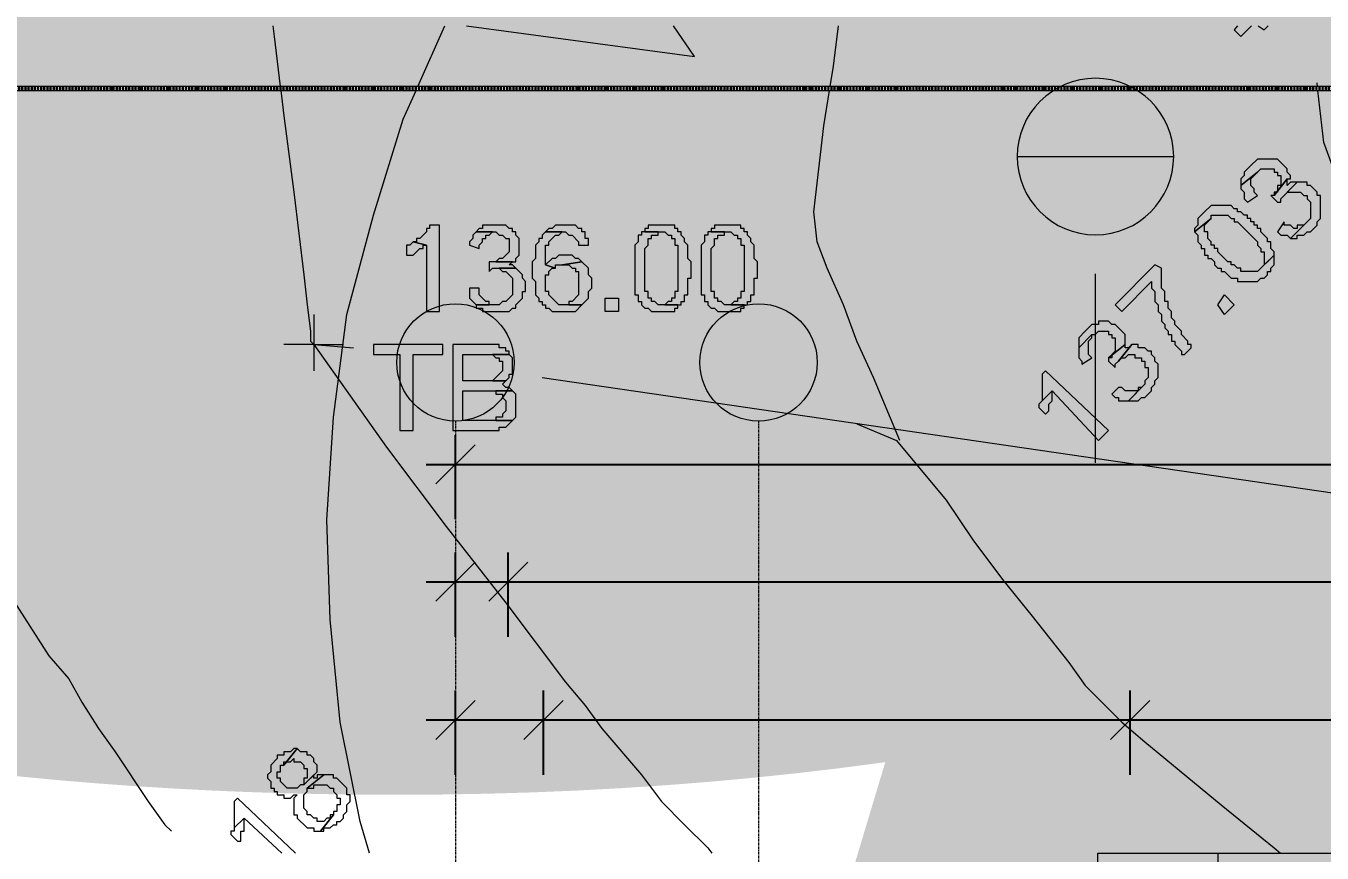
# Model space of a CAD drawing. Header units: millimetres. Extents: x -3370 to 37592, y -25802 to 13127.
# Drawn here: x 6388 to 13015, y 8898 to 13127 of the extents above; entities that cross this region are included whole.
import ezdxf

# ---------------------------------------------------------------- set-up
doc = ezdxf.new("R2010")
doc.units = ezdxf.units.MM
doc.linetypes.add('Boundary', pattern=[16, 10, -3, 0, -3])
doc.linetypes.add('Grid Line', pattern=[22.225, 12.7, -3.175, 3.175, -3.175])
for name, color, linetype, lineweight in [('2 Hoop survey', 8, 'Continuous', 9), ('A-ANNO-DIMS', 211, 'Continuous', 9), ('A-FLOR-HRAL', 11, 'Continuous', 9), ('A-WALL', 113, 'Continuous', 18), ('C-PROP-LINE', 91, 'Boundary', 70), ('G-ANNO-SYMB', 111, 'Continuous', 9), ('S-GRID', 1, 'Continuous', 9), ('S-GRID-IDEN', 1, 'Continuous', 9), ('默认', 18, 'Continuous', 9)]:
    doc.layers.add(name, color=color, linetype=linetype, lineweight=lineweight)
doc.styles.add('Avenir_1', font='', dxfattribs={"width": 0.8, "height": 200})
doc.styles.get('Avenir_1').set_extended_font_data('Avenir')
doc.dimstyles.new('Choo_2mm_Diagonal_Tick', dxfattribs={"dimscale": 304.8, "dimtxt": 282.499429, "dimasz": 0.656168, "dimexe": 0.492126, "dimexo": 0.0625, "dimgap": 0.164042, "dimtad": 1, "dimdsep": 46, "dimtxsty": 'Avenir_1', "dimblk1": 'OBLIQUE', "dimblk2": 'OBLIQUE', "dimsah": 1, "dimcen": 0.09, "dimdle": 0.492126, "dimazin": 3, "dimtfac": 1, "dimtdec": 4, "dimtix": 1, "dimtmove": 0, "dimatfit": 3, "dimtvp": 1, "dimtolj": 1})

# ---------------------------------------------------------------- blocks, each defined once
blk = doc.blocks.new('栏杆扶手 - 栏杆扶手-1406236-Lower Ground Floor')
at = {"layer": 'A-FLOR-HRAL'}
for p, q in [((7092.3, 12817.6), (4644, 12817.6)), ((4644, 12797.6), (7092.3, 12797.6)), ((7092.3, 12797.6), (7092.3, 12817.6)), ((7725.8, 12817.6), (7092.3, 12817.6)), ((7092.3, 12797.6), (7725.8, 12797.6)), ((7725.8, 12797.6), (7725.8, 12817.6)), ((10372.9, 12817.6), (7725.8, 12817.6)), ((7725.8, 12797.6), (10372.9, 12797.6)), ((10372.9, 12797.6), (10372.9, 12817.6)), ((10553.4, 12817.6), (10372.9, 12817.6)), ((10372.9, 12797.6), (10553.4, 12797.6)), ((10553.4, 12797.6), (10553.4, 12817.6)), ((10747.3, 12817.6), (10553.4, 12817.6)), ((10553.4, 12797.6), (10747.3, 12797.6)), ((10747.3, 12797.6), (10747.3, 12817.6)), ((11282.9, 12817.6), (10747.3, 12817.6)), ((10747.3, 12797.6), (11282.9, 12797.6)), ((13005.7, 12817.6), (11383.3, 12817.6)), ((11383.3, 12797.6), (13005.7, 12797.6)), ((13005.7, 12797.6), (13005.7, 12817.6)), ((14071.1, 12817.6), (13005.7, 12817.6)), ((13005.7, 12797.6), (14071.1, 12797.6))]:
    blk.add_line(p, q, dxfattribs=at)
at = {"layer": 'A-FLOR-HRAL', "lineweight": 18}
for p, q in [((11282.9, 12817.6), (11282.9, 12797.6)), ((11383.3, 12817.6), (11282.9, 12817.6)), ((11282.9, 12797.6), (11383.3, 12797.6)), ((11383.3, 12797.6), (11383.3, 12817.6))]:
    blk.add_line(p, q, dxfattribs=at)
blk = doc.blocks.new('2 Hoop survey-1260670-Lower Ground Floor')
at = {"layer": '默认', "color": 9}
for p, q in [((56821.7, 23006.5), (56960.5, 23316.3)), ((61422.1, 23006.5), (61420, 23025.4)), ((56289.5, 21840.1), (56289.5, 21552.3)), ((56289.5, 21687.7), (56137.1, 21687.7)), ((56289.5, 21687.7), (56441.9, 21687.7)), ((56289.5, 21687.7), (56492.7, 21670.8)), ((57457.8, 21518.4), (64772.6, 20451.6)), ((56196.3, 19087.3), (55900, 19368))]:
    blk.add_line(p, q, dxfattribs=at)
at = {"layer": '默认', "color": 9, "flags": 128}
for points in [[(56079.7, 23316.3), (56086.3, 23262.4), (56118.3, 23006.5)], [(57070.8, 23316.3), (58236.7, 23160.8), (58128.9, 23316.3)], [(58930.6, 23006.5), (58947.9, 23110), (58972.1, 23316.3)], [(61012.7, 23316.3), (60996.7, 23296.3), (61030.5, 23262.4), (61084.4, 23316.3)], [(61119.1, 23316.3), (61149.1, 23296.3), (61169.1, 23316.3)], [(53046.1, 22986.5), (53546.4, 22195.7), (54020.5, 21501.5), (54477.7, 20807.2), (54934.9, 20096.1), (55036.5, 19977.5), (55104.2, 19859), (55188.9, 19723.6), (55273.5, 19605), (55442.8, 19351), (55527.5, 19232.5), (55561.4, 19198.6)], [(56120.8, 22986.5), (56137.1, 22856), (56187.9, 22466.6), (56238.7, 22043.3), (56255.6, 21890.9), (56272.5, 21755.4), (56272.5, 21704.6), (56289.5, 21687.7), (56662, 21162.8), (56966.8, 20756.4), (57271.5, 20367), (57576.3, 19960.6), (57677.9, 19842.1), (57762.6, 19723.6), (57965.8, 19486.5), (58067.4, 19351), (58185.9, 19232.5), (58304.4, 19114), (58324.4, 19087.3)], [(56575.2, 19087.3), (56526.5, 19249.4), (56424.9, 19757.4), (56374.1, 20282.3), (56357.2, 20790.3), (56391.1, 21315.2), (56458.8, 21840.1), (56594.2, 22348.1), (56746.6, 22839.1), (56812.7, 22986.5)], [(59286.5, 21196.7), (59151, 21518.4), (59066.4, 21704.6), (58998.6, 21890.9), (58914, 22077.2), (58863.2, 22212.6), (58846.3, 22365), (58897.1, 22805.3), (58927.3, 22986.5)], [(62283.5, 20705.6), (62080.3, 21213.6), (61928, 21586.1), (61775.6, 21941.7), (61623.2, 22314.2), (61555.4, 22466.6), (61504.6, 22585.1), (61453.8, 22720.6), (61424.3, 22986.5)], [(59066.4, 21281.3), (59269.6, 21196.7), (59523.6, 20891.9), (59659, 20688.7), (59811.4, 20485.5), (59963.8, 20299.3), (60150.1, 20062.2), (60234.7, 19943.7), (60319.4, 19859), (60421, 19757.4), (60539.5, 19655.8), (60928.9, 19334.1), (61199.9, 19114), (61232.7, 19087.3)], [(55900, 19368), (55883.1, 19351), (55883.1, 19215.6), (55933.9, 19266.4), (56125.8, 19087.3)]]:
    blk.add_lwpolyline(points, dxfattribs=at)
at = {"layer": '默认', "color": 9}
for points in [[(61081.3, 22602.1), (61047.5, 22568.2), (61047.5, 22551.3), (61030.5, 22534.3), (61030.5, 22500.5), (61115.2, 22568.2), (61132.1, 22585.1), (61199.9, 22585.1), (61199.9, 22568.2), (61216.8, 22568.2), (61216.8, 22551.3), (61233.7, 22551.3), (61233.7, 22500.5), (61216.8, 22500.5), (61216.8, 22466.6), (61199.9, 22466.6), (61199.9, 22449.7), (61267.6, 22534.3), (61284.5, 22534.3), (61284.5, 22551.3), (61267.6, 22568.2), (61267.6, 22585.1), (61216.8, 22635.9), (61115.2, 22635.9)], [(61030.5, 22500.5), (61030.5, 22483.5), (61047.5, 22466.6), (61047.5, 22432.7), (61064.4, 22415.8), (61115.2, 22449.7), (61098.3, 22466.6), (61098.3, 22483.5), (61081.3, 22500.5), (61081.3, 22534.3), (61115.2, 22568.2)], [(61182.9, 22449.7), (61216.8, 22415.8), (61233.7, 22415.8), (61233.7, 22432.7), (61318.4, 22517.4), (61284.5, 22517.4), (61267.6, 22500.5), (61267.6, 22534.3), (61199.9, 22449.7)], [(61318.4, 22517.4), (61267.6, 22466.6), (61335.3, 22466.6), (61352.3, 22449.7), (61369.2, 22449.7), (61369.2, 22432.7), (61386.1, 22415.8), (61386.1, 22331.1), (61284.5, 22229.5), (61318.4, 22229.5), (61318.4, 22246.5), (61352.3, 22246.5), (61369.2, 22263.4), (61386.1, 22263.4), (61420, 22297.3), (61420, 22314.2), (61436.9, 22331.1), (61436.9, 22449.7), (61420, 22449.7), (61420, 22466.6), (61386.1, 22500.5), (61369.2, 22500.5), (61369.2, 22517.4)], [(60844.3, 22365), (60810.4, 22331.1), (60810.4, 22297.3), (60793.5, 22280.3), (60793.5, 22263.4), (60878.1, 22331.1), (60878.1, 22348.1), (60962.8, 22348.1), (60979.7, 22331.1), (60996.7, 22331.1), (60996.7, 22314.2), (61013.6, 22314.2), (61115.2, 22212.6), (61115.2, 22195.7), (61132.1, 22178.8), (61132.1, 22161.8), (61149.1, 22161.8), (61149.1, 22094.1), (61199.9, 22144.9), (61199.9, 22161.8), (61182.9, 22178.8), (61182.9, 22212.6), (61166, 22212.6), (61166, 22229.5), (61132.1, 22263.4), (61132.1, 22280.3), (61115.2, 22280.3), (61115.2, 22297.3), (61098.3, 22297.3), (61098.3, 22314.2), (61081.3, 22314.2), (61081.3, 22331.1), (61064.4, 22331.1), (61064.4, 22348.1), (61047.5, 22348.1), (61030.5, 22365), (61013.6, 22365), (61013.6, 22381.9), (60996.7, 22381.9), (60979.7, 22398.9), (60878.1, 22398.9)], [(56932.9, 22297.3), (56882.1, 22297.3), (56882.1, 22280.3), (56865.2, 22280.3), (56865.2, 22263.4), (56831.3, 22229.5), (56814.4, 22229.5), (56814.4, 22212.6), (56797.4, 22212.6), (56865.2, 22195.7), (56865.2, 21857), (56932.9, 21857)], [(57220.7, 22297.3), (57153, 22297.3), (57153, 22280.3), (57136.1, 22280.3), (57119.2, 22263.4), (57220.7, 22263.4), (57237.7, 22246.5), (57254.6, 22246.5), (57271.5, 22229.5), (57288.5, 22229.5), (57288.5, 22161.8), (57254.6, 22128), (57237.7, 22128), (57220.7, 22111), (57322.3, 22111), (57322.3, 22128), (57339.3, 22144.9), (57339.3, 22229.5), (57322.3, 22246.5), (57322.3, 22263.4), (57305.4, 22263.4), (57305.4, 22280.3), (57288.5, 22280.3), (57271.5, 22297.3)], [(57576.3, 22297.3), (57525.5, 22297.3), (57508.6, 22280.3), (57491.7, 22280.3), (57474.7, 22263.4), (57576.3, 22263.4), (57593.3, 22246.5), (57610.2, 22246.5), (57644.1, 22212.6), (57644.1, 22195.7), (57694.9, 22195.7), (57694.9, 22229.5), (57677.9, 22229.5), (57677.9, 22263.4), (57661, 22263.4), (57661, 22280.3), (57644.1, 22280.3), (57627.1, 22297.3)], [(58067.4, 22297.3), (57999.6, 22297.3), (57999.6, 22280.3), (57982.7, 22280.3), (57982.7, 22263.4), (58084.3, 22263.4), (58101.2, 22246.5), (58118.2, 22246.5), (58118.2, 22229.5), (58135.1, 22229.5), (58135.1, 22195.7), (58152, 22195.7), (58152, 21958.6), (58135.1, 21958.6), (58135.1, 21924.8), (58118.2, 21924.8), (58118.2, 21907.8), (58101.2, 21907.8), (58084.3, 21890.9), (58169, 21890.9), (58169, 21907.8), (58185.9, 21907.8), (58185.9, 21941.7), (58202.8, 21941.7), (58202.8, 22026.4), (58219.8, 22026.4), (58219.8, 22111), (58202.8, 22128), (58202.8, 22195.7), (58185.9, 22212.6), (58185.9, 22229.5), (58169, 22246.5), (58169, 22263.4), (58152, 22263.4), (58152, 22280.3), (58135.1, 22280.3), (58135.1, 22297.3)], [(58406, 22297.3), (58338.3, 22297.3), (58338.3, 22280.3), (58321.4, 22280.3), (58321.4, 22263.4), (58422.9, 22263.4), (58439.9, 22246.5), (58456.8, 22246.5), (58456.8, 22229.5), (58473.7, 22229.5), (58473.7, 22195.7), (58490.7, 22195.7), (58490.7, 21958.6), (58473.7, 21958.6), (58473.7, 21924.8), (58456.8, 21924.8), (58456.8, 21907.8), (58439.9, 21907.8), (58422.9, 21890.9), (58507.6, 21890.9), (58507.6, 21907.8), (58524.5, 21907.8), (58524.5, 21941.7), (58541.5, 21941.7), (58541.5, 22026.4), (58558.4, 22026.4), (58558.4, 22111), (58541.5, 22128), (58541.5, 22195.7), (58524.5, 22212.6), (58524.5, 22229.5), (58507.6, 22246.5), (58507.6, 22263.4), (58490.7, 22263.4), (58490.7, 22280.3), (58473.7, 22280.3), (58473.7, 22297.3)], [(60793.5, 22263.4), (60810.4, 22246.5), (60810.4, 22212.6), (60827.3, 22195.7), (60827.3, 22178.8), (60844.3, 22178.8), (60844.3, 22144.9), (60861.2, 22144.9), (60861.2, 22128), (60878.1, 22128), (60895.1, 22111), (60895.1, 22094.1), (60912, 22077.2), (60928.9, 22077.2), (60928.9, 22060.2), (60945.9, 22060.2), (60979.7, 22026.4), (61013.6, 22026.4), (61013.6, 22009.4), (61115.2, 22009.4), (61132.1, 22026.4), (61149.1, 22026.4), (61166, 22043.3), (61166, 22060.2), (61182.9, 22060.2), (61182.9, 22077.2), (61199.9, 22094.1), (61199.9, 22144.9), (61115.2, 22060.2), (61030.5, 22060.2), (61030.5, 22077.2), (61013.6, 22077.2), (60996.7, 22094.1), (60979.7, 22094.1), (60979.7, 22111), (60962.8, 22111), (60912, 22161.8), (60912, 22178.8), (60895.1, 22178.8), (60895.1, 22195.7), (60878.1, 22195.7), (60878.1, 22212.6), (60861.2, 22229.5), (60861.2, 22263.4), (60844.3, 22263.4), (60844.3, 22297.3), (60878.1, 22331.1)], [(61250.7, 22314.2), (61216.8, 22263.4), (61233.7, 22246.5), (61267.6, 22246.5), (61284.5, 22229.5), (61352.3, 22297.3), (61318.4, 22297.3), (61318.4, 22280.3), (61301.5, 22280.3), (61284.5, 22297.3), (61250.7, 22297.3)], [(56797.4, 22212.6), (56780.5, 22195.7), (56763.6, 22195.7), (56763.6, 22144.9), (56797.4, 22144.9), (56831.3, 22178.8), (56848.2, 22178.8), (56848.2, 22195.7), (56865.2, 22195.7)], [(57119.2, 22263.4), (57102.2, 22246.5), (57102.2, 22229.5), (57085.3, 22212.6), (57085.3, 22195.7), (57136.1, 22178.8), (57136.1, 22195.7), (57153, 22212.6), (57153, 22229.5), (57169.9, 22229.5), (57169.9, 22246.5), (57186.9, 22246.5), (57203.8, 22263.4)], [(57474.7, 22263.4), (57457.8, 22246.5), (57457.8, 22229.5), (57440.9, 22229.5), (57440.9, 22212.6), (57423.9, 22195.7), (57423.9, 22128), (57407, 22111), (57407, 22026.4), (57423.9, 22009.4), (57423.9, 21941.7), (57440.9, 21924.8), (57440.9, 21907.8), (57457.8, 21907.8), (57457.8, 21890.9), (57474.7, 21890.9), (57474.7, 21874), (57491.7, 21874), (57508.6, 21857), (57627.1, 21857), (57661, 21890.9), (57542.5, 21890.9), (57491.7, 21941.7), (57491.7, 21958.6), (57474.7, 21958.6), (57474.7, 22043.3), (57491.7, 22043.3), (57491.7, 22060.2), (57508.6, 22077.2), (57525.5, 22077.2), (57474.7, 22094.1), (57474.7, 22195.7), (57491.7, 22195.7), (57491.7, 22212.6), (57525.5, 22246.5), (57542.5, 22246.5), (57559.4, 22263.4)], [(57965.8, 22263.4), (57965.8, 22246.5), (57948.8, 22246.5), (57948.8, 22212.6), (57931.9, 22195.7), (57931.9, 21941.7), (57948.8, 21941.7), (57948.8, 21907.8), (57965.8, 21907.8), (57965.8, 21890.9), (57982.7, 21874), (57999.6, 21874), (58016.6, 21857), (58135.1, 21857), (58135.1, 21874), (58152, 21874), (58152, 21890.9), (58050.4, 21890.9), (58033.5, 21907.8), (58016.6, 21907.8), (58016.6, 21924.8), (57999.6, 21924.8), (57999.6, 21958.6), (57982.7, 21958.6), (57982.7, 22178.8), (57999.6, 22195.7), (57999.6, 22229.5), (58016.6, 22229.5), (58016.6, 22246.5), (58050.4, 22246.5), (58050.4, 22263.4)], [(58304.4, 22263.4), (58304.4, 22246.5), (58287.5, 22246.5), (58287.5, 22212.6), (58270.6, 22195.7), (58270.6, 21941.7), (58287.5, 21941.7), (58287.5, 21907.8), (58304.4, 21907.8), (58304.4, 21890.9), (58321.4, 21874), (58338.3, 21874), (58355.2, 21857), (58473.7, 21857), (58473.7, 21874), (58490.7, 21874), (58490.7, 21890.9), (58389.1, 21890.9), (58372.1, 21907.8), (58355.2, 21907.8), (58355.2, 21924.8), (58338.3, 21924.8), (58338.3, 21958.6), (58321.4, 21958.6), (58321.4, 22178.8), (58338.3, 22195.7), (58338.3, 22229.5), (58355.2, 22229.5), (58355.2, 22246.5), (58389.1, 22246.5), (58389.1, 22263.4)], [(57576.3, 22144.9), (57542.5, 22144.9), (57525.5, 22128), (57508.6, 22128), (57474.7, 22094.1), (57525.5, 22077.2), (57525.5, 22094.1), (57559.4, 22094.1), (57661, 22111), (57644.1, 22128), (57627.1, 22128), (57610.2, 22144.9)], [(57322.3, 22077.2), (57237.7, 22077.2), (57254.6, 22060.2), (57271.5, 22060.2), (57305.4, 22026.4), (57305.4, 21941.7), (57271.5, 21907.8), (57254.6, 21907.8), (57237.7, 21890.9), (57119.2, 21890.9), (57119.2, 21874), (57153, 21874), (57153, 21857), (57288.5, 21857), (57305.4, 21874), (57322.3, 21874), (57322.3, 21890.9), (57356.2, 21924.8), (57356.2, 21958.6), (57373.1, 21958.6), (57373.1, 22009.4), (57356.2, 22026.4), (57356.2, 22043.3)], [(57186.9, 22111), (57186.9, 22060.2), (57203.8, 22077.2), (57322.3, 22077.2), (57305.4, 22094.1), (57288.5, 22094.1), (57305.4, 22111)], [(57661, 22111), (57559.4, 22094.1), (57593.3, 22094.1), (57610.2, 22077.2), (57627.1, 22077.2), (57627.1, 22060.2), (57644.1, 22060.2), (57644.1, 21941.7), (57610.2, 21907.8), (57593.3, 21907.8), (57593.3, 21890.9), (57661, 21890.9), (57694.9, 21924.8), (57694.9, 21958.6), (57711.8, 21975.6), (57711.8, 22026.4), (57694.9, 22043.3), (57694.9, 22077.2)], [(60590.3, 22094.1), (60387.1, 21890.9), (60421, 21857), (60573.4, 22009.4), (60573.4, 21975.6), (60590.3, 21958.6), (60590.3, 21907.8), (60607.2, 21890.9), (60607.2, 21857), (60624.2, 21840.1), (60624.2, 21806.2), (60641.1, 21789.3), (60641.1, 21772.4), (60658, 21755.4), (60658, 21738.5), (60675, 21738.5), (60675, 21704.6), (60691.9, 21704.6), (60691.9, 21687.7), (60725.8, 21653.8), (60725.8, 21636.9), (60742.7, 21636.9), (60776.6, 21670.8), (60776.6, 21687.7), (60759.6, 21687.7), (60759.6, 21704.6), (60725.8, 21738.5), (60725.8, 21755.4), (60691.9, 21789.3), (60691.9, 21806.2), (60675, 21823.2), (60675, 21857), (60658, 21874), (60658, 21907.8), (60641.1, 21907.8), (60641.1, 21958.6), (60624.2, 21975.6), (60624.2, 22077.2)], [(57136.1, 21975.6), (57085.3, 21975.6), (57085.3, 21924.8), (57119.2, 21890.9), (57186.9, 21890.9), (57186.9, 21907.8), (57169.9, 21907.8), (57136.1, 21941.7)], [(60945.9, 21840.1), (60912, 21890.9), (60945.9, 21941.7), (60996.7, 21890.9)], [(57779.5, 21857), (57779.5, 21924.8), (57847.2, 21924.8), (57847.2, 21857)], [(60234.7, 21755.4), (60200.8, 21721.6), (60200.8, 21670.8), (60268.6, 21738.5), (60285.5, 21738.5), (60302.4, 21755.4), (60353.2, 21755.4), (60353.2, 21738.5), (60370.2, 21738.5), (60370.2, 21721.6), (60387.1, 21721.6), (60387.1, 21653.8), (60370.2, 21636.9), (60370.2, 21620), (60353.2, 21620), (60437.9, 21687.7), (60437.9, 21738.5), (60387.1, 21789.3), (60370.2, 21789.3), (60353.2, 21806.2), (60302.4, 21806.2), (60302.4, 21789.3), (60268.6, 21789.3)], [(56949.8, 21687.7), (56594.2, 21687.7), (56594.2, 21636.9), (56729.7, 21636.9), (56729.7, 21247.5), (56797.4, 21247.5), (56797.4, 21636.9), (56949.8, 21636.9)], [(57169.9, 21687.7), (57000.6, 21687.7), (57000.6, 21247.5), (57237.7, 21247.5), (57237.7, 21264.4), (57271.5, 21264.4), (57305.4, 21298.3), (57051.4, 21298.3), (57051.4, 21450.7), (57305.4, 21450.7), (57288.5, 21467.6), (57271.5, 21467.6), (57254.6, 21484.5), (57271.5, 21501.5), (57051.4, 21501.5), (57051.4, 21636.9), (57288.5, 21636.9), (57288.5, 21653.8), (57271.5, 21653.8), (57271.5, 21670.8), (57237.7, 21670.8), (57237.7, 21687.7)], [(60200.8, 21670.8), (60200.8, 21620), (60217.8, 21603.1), (60217.8, 21586.1), (60268.6, 21620), (60251.6, 21636.9), (60251.6, 21704.6), (60268.6, 21721.6), (60268.6, 21738.5)], [(60353.2, 21603.1), (60387.1, 21569.2), (60387.1, 21586.1), (60404, 21603.1), (60471.8, 21687.7), (60454.8, 21670.8), (60437.9, 21670.8), (60437.9, 21687.7), (60353.2, 21620)], [(60471.8, 21687.7), (60404, 21603.1), (60421, 21620), (60437.9, 21620), (60454.8, 21636.9), (60488.7, 21636.9), (60488.7, 21620), (60522.6, 21620), (60522.6, 21603.1), (60539.5, 21603.1), (60539.5, 21569.2), (60556.4, 21569.2), (60556.4, 21518.4), (60539.5, 21501.5), (60539.5, 21484.5), (60454.8, 21399.9), (60505.6, 21399.9), (60522.6, 21416.8), (60539.5, 21416.8), (60573.4, 21450.7), (60573.4, 21467.6), (60590.3, 21484.5), (60590.3, 21501.5), (60607.2, 21518.4), (60607.2, 21586.1), (60590.3, 21603.1), (60590.3, 21620), (60573.4, 21636.9), (60573.4, 21653.8), (60556.4, 21653.8), (60539.5, 21670.8), (60505.6, 21670.8), (60505.6, 21687.7)], [(57288.5, 21636.9), (57203.8, 21636.9), (57220.7, 21620), (57237.7, 21620), (57237.7, 21603.1), (57254.6, 21603.1), (57254.6, 21552.3), (57203.8, 21501.5), (57271.5, 21501.5), (57288.5, 21518.4), (57288.5, 21535.3), (57305.4, 21535.3), (57305.4, 21620)], [(60031.5, 21552.3), (60014.6, 21535.3), (60014.6, 21399.9), (60065.4, 21450.7), (60302.4, 21196.7), (60353.2, 21247.5)], [(57305.4, 21450.7), (57220.7, 21450.7), (57220.7, 21433.7), (57254.6, 21433.7), (57254.6, 21416.8), (57271.5, 21399.9), (57271.5, 21349.1), (57254.6, 21332.1), (57254.6, 21315.2), (57220.7, 21315.2), (57220.7, 21298.3), (57305.4, 21298.3), (57322.3, 21315.2), (57322.3, 21433.7)], [(60014.6, 21399.9), (59997.7, 21382.9), (59997.7, 21366), (60031.5, 21332.1), (60048.5, 21349.1), (60048.5, 21382.9), (60065.4, 21399.9), (60065.4, 21450.7)], [(60404, 21467.6), (60370.2, 21433.7), (60387.1, 21416.8), (60404, 21416.8), (60404, 21399.9), (60454.8, 21399.9), (60522.6, 21467.6), (60505.6, 21467.6), (60505.6, 21450.7), (60437.9, 21450.7), (60421, 21467.6)], [(56103.2, 19571.2), (56069.3, 19537.3), (56069.3, 19503.4), (56052.4, 19486.5), (56052.4, 19469.6), (56069.3, 19452.6), (56069.3, 19418.8), (56086.3, 19418.8), (56086.3, 19401.8), (56103.2, 19401.8), (56103.2, 19384.9), (56137.1, 19384.9), (56137.1, 19368), (56170.9, 19368), (56187.9, 19384.9), (56204.8, 19384.9), (56187.9, 19368), (56187.9, 19283.3), (56204.8, 19283.3), (56204.8, 19266.4), (56255.6, 19215.6), (56289.5, 19215.6), (56289.5, 19198.6), (56323.3, 19198.6), (56391.1, 19283.3), (56374.1, 19283.3), (56374.1, 19266.4), (56357.2, 19266.4), (56340.3, 19249.4), (56306.4, 19249.4), (56306.4, 19266.4), (56289.5, 19266.4), (56272.5, 19283.3), (56255.6, 19283.3), (56255.6, 19300.2), (56238.7, 19317.2), (56238.7, 19384.9), (56255.6, 19401.8), (56255.6, 19418.8), (56340.3, 19486.5), (56306.4, 19486.5), (56306.4, 19469.6), (56289.5, 19469.6), (56289.5, 19486.5), (56238.7, 19435.7), (56221.7, 19435.7), (56204.8, 19418.8), (56154, 19418.8), (56120.1, 19452.6), (56120.1, 19469.6), (56103.2, 19469.6), (56103.2, 19503.4), (56120.1, 19503.4), (56120.1, 19537.3), (56137.1, 19537.3), (56204.8, 19622), (56187.9, 19622), (56170.9, 19605), (56137.1, 19605), (56137.1, 19588.1), (56103.2, 19588.1)], [(56204.8, 19622), (56137.1, 19537.3), (56137.1, 19554.2), (56170.9, 19554.2), (56187.9, 19571.2), (56187.9, 19554.2), (56221.7, 19554.2), (56238.7, 19537.3), (56238.7, 19520.4), (56255.6, 19520.4), (56255.6, 19469.6), (56238.7, 19469.6), (56238.7, 19435.7), (56306.4, 19503.4), (56306.4, 19537.3), (56289.5, 19554.2), (56289.5, 19571.2), (56272.5, 19588.1), (56255.6, 19588.1), (56255.6, 19605), (56221.7, 19605)], [(56340.3, 19486.5), (56255.6, 19418.8), (56289.5, 19418.8), (56289.5, 19435.7), (56357.2, 19435.7), (56374.1, 19418.8), (56391.1, 19418.8), (56391.1, 19401.8), (56408, 19384.9), (56408, 19368), (56424.9, 19368), (56424.9, 19334.1), (56408, 19334.1), (56408, 19300.2), (56391.1, 19300.2), (56391.1, 19283.3), (56323.3, 19198.6), (56340.3, 19198.6), (56340.3, 19215.6), (56374.1, 19215.6), (56391.1, 19232.5), (56408, 19232.5), (56408, 19249.4), (56424.9, 19249.4), (56441.9, 19266.4), (56441.9, 19283.3), (56458.8, 19300.2), (56458.8, 19334.1), (56475.7, 19351), (56475.7, 19384.9), (56458.8, 19384.9), (56458.8, 19418.8), (56408, 19469.6), (56391.1, 19469.6), (56391.1, 19486.5)], [(55883.1, 19215.6), (55883.1, 19198.6), (55866.2, 19198.6), (55866.2, 19181.7), (55900, 19147.9), (55917, 19147.9), (55917, 19198.6), (55933.9, 19198.6), (55933.9, 19266.4)]]:
    blk.add_lwpolyline(points, close=True, dxfattribs=at)
blk = doc.blocks.new('Family - ___-1140397-Lower Ground Floor')
at = {"layer": 'C-PROP-LINE'}
blk.add_line((37591.9, 12807.6), (-3370.2, 12807.6), dxfattribs=at)
blk = doc.blocks.new('轴网 - Annotation - Grid Head _Circle 6mm_-283740-Lower Ground Floor')
at = {"layer": 'S-GRID-IDEN'}
blk.add_circle((0, 0), 3, dxfattribs=at)
blk = doc.blocks.new('_Oblique')
at = {"color": 0, "linetype": 'ByBlock', "lineweight": -2}
blk.add_line((-0.5, -0.5), (0.5, 0.5), dxfattribs=at)
blk = doc.blocks.new('剖面 - Filled-602395-Lower Ground Floor')
at = {"layer": 'G-ANNO-SYMB'}
h = blk.add_hatch(color=256, dxfattribs=at)
edge = h.paths.add_edge_path()
edge.add_line((-12, 0), (-6.01, 5.99))
edge.add_line((-6.01, 5.99), (-6.01, 4))
edge.add_arc((-6, 0), 4, 90.14527, 180)
edge.add_line((-10, 0), (-12, 0))
h = blk.add_hatch(color=256, dxfattribs=at)
edge = h.paths.add_edge_path()
edge.add_line((0, 0), (-2.02, 0))
edge.add_arc((-6.02, 0), 4, 0, 89.85473)
edge.add_line((-6.01, 4), (-6.01, 6.01))
edge.add_line((-6.01, 6.01), (0, 0))
for start, end in [(360, 180), (180, 360)]:
    blk.add_arc((-6, 0), 4, start, end, dxfattribs=at)

msp = doc.modelspace()

# ---------------------------------------------------------------- linework, layer by layer
at = {"layer": 'A-WALL'}
for p, q in [((11869.04, 8898.364), (20024.04, 8898.364)), ((11869.04, 8708.364), (11869.04, 8898.364)), ((12484.04, 8708.364), (12484.04, 8898.364))]:
    msp.add_line(p, q, dxfattribs=at)
at = {"layer": 'G-ANNO-SYMB'}
for p, q in [((11456.52, 12459.43), (12256.52, 12459.43)), ((11856.52, 10894.065), (11856.52, 11859.43))]:
    msp.add_line(p, q, dxfattribs=at)
at = {"layer": 'S-GRID', "linetype": 'Grid Line'}
for p, q in [((8584.04, 11106.923), (8584.04, -9321.465)), ((10134.04, 11106.923), (10134.04, -9321.465))]:
    msp.add_line(p, q, dxfattribs=at)

# ---------------------------------------------------------------- block references
at = {"layer": '2 Hoop survey', "color": 9}
msp.add_blockref('2 Hoop survey-1260670-Lower Ground Floor', (-48430.024, -10188.937), dxfattribs=at)
at = {"layer": 'A-FLOR-HRAL'}
msp.add_blockref('栏杆扶手 - 栏杆扶手-1406236-Lower Ground Floor', (0, 0), dxfattribs=at)
at = {"layer": 'C-PROP-LINE'}
msp.add_blockref('Family - ___-1140397-Lower Ground Floor', (0, 0), dxfattribs=at)
at = {"layer": 'G-ANNO-SYMB', "xscale": 99.99999999999993, "yscale": 99.99999999999993, "zscale": 99.99999999999993, "rotation": 269.9999999999998}
msp.add_blockref('剖面 - Filled-602395-Lower Ground Floor', (11856.52, 11859.43), dxfattribs=at)
at = {"layer": 'S-GRID-IDEN', "xscale": 99.99999999999993, "yscale": 99.99999999999993, "zscale": 99.99999999999993, "rotation": 180}
for p in [(8584.04, 11406.923), (10134.04, 11406.923)]:
    msp.add_blockref('轴网 - Annotation - Grid Head _Circle 6mm_-283740-Lower Ground Floor', p, dxfattribs=at)

# ---------------------------------------------------------------- dimensions: what is measured, and where the dimension line sits
at = {"layer": 'A-ANNO-DIMS'}
for base, p1, p2, override in [((32123.578, 10885.692), (8584.04, 10585.692), (32123.578, 10585.692), {"dimfxl": 23539.538228}), ((8854.04, 10285.692), (8584.04, 9985.692), (8854.04, 9985.692), {"dimfxl": 270}), ((9034.04, 9579.099), (8584.04, 9279.099), (9034.04, 9279.099), {"dimfxl": 450}), ((12034.04, 9579.099), (9034.04, 9279.099), (12034.04, 9279.099), {"dimfxl": 3000}), ((15334.04, 9579.099), (12034.04, 9279.099), (15334.04, 9279.099), {"dimfxl": 3300})]:
    msp.add_linear_dim(base=base, p1=p1, p2=p2, dimstyle='Choo_2mm_Diagonal_Tick', override=override, dxfattribs=at).render()
msp.add_linear_dim(base=(15124.04, 10285.692), p1=(8854.04, 9985.692), p2=(15124.04, 9985.692), text='<>\\XENTERTAINMENT', dimstyle='Choo_2mm_Diagonal_Tick', override={"dimfxl": 6270}, dxfattribs=at).render()

doc.saveas('drawing.dxf')
